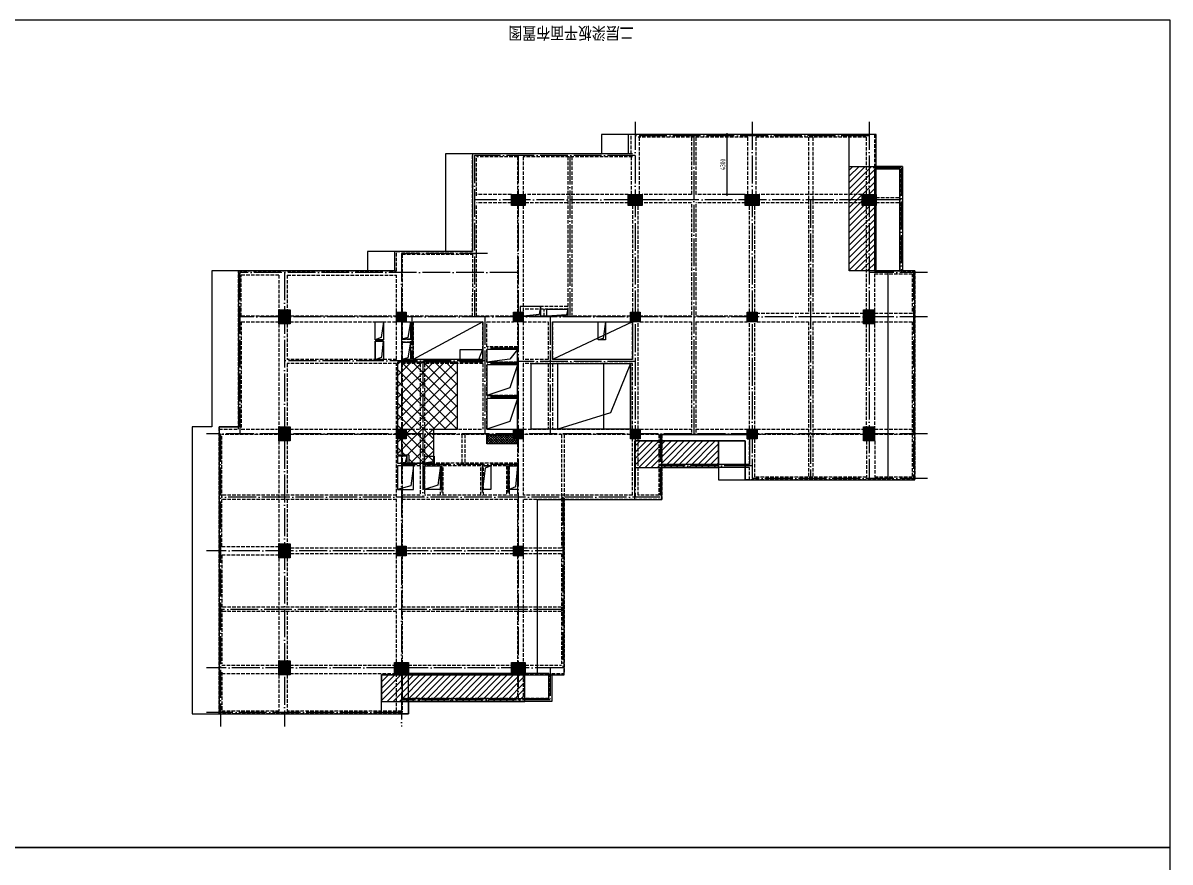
# Model space of a CAD drawing. Extents: x -186750 to 855523, y -12902 to 560425.
# Drawn here: x 773108 to 855523, y 45462 to 105707 of the extents above; entities that cross this region are included whole.
import ezdxf
from ezdxf.enums import TextEntityAlignment as Align

# ---------------------------------------------------------------- set-up
doc = ezdxf.new("R2010")
doc.units = 0
doc.header["$LTSCALE"] = 1000
doc.header["$MEASUREMENT"] = 0
for name, pattern in [('109-34 轴网$0$L1$0$$AUDIT_BAD_LTYPE1', [0]), ('DASH', [0.35, 0.25, -0.1]), ('DASHED', [0.75, 0.5, -0.25]), ('DOTE', [2.42, 2, -0.2, 0.02, -0.2]), ('X-104 8#10#平面$0$109-34 轴网$0$L1$0$$AUDIT_BAD_LTYPE1', [0])]:
    doc.linetypes.add(name, pattern=pattern)
for name, color, linetype in [('10#楼幕墙$0$A-TECH_结构', 21, 'Continuous'), ('a-dote', 14, 'DOTE'), ('BEAM', 4, 'DASHED'), ('DIM', 3, 'Continuous'), ('s-beam', 4, 'DASH'), ('s-colu', 40, 'Continuous'), ('s-colu-hatc', 16, 'Continuous'), ('s-hole', 5, 'Continuous'), ('s-num', 90, 'Continuous'), ('X-104 8#10#平面$0$A-TECH_结构', 252, 'Continuous')]:
    doc.layers.add(name, color=color, linetype=linetype)
doc.layers.add('X-104 8#10#平面$0$04-不打印_辅助线', color=165, linetype='Continuous', plot=False)
doc.styles.add('TSSD_Dimension', font='Tssdeng.shx', dxfattribs={"width": 0.7, "bigfont": 'Tssdchn.shx'})
doc.styles.add('TSSD_NORM', font='tssdeng.shx', dxfattribs={"bigfont": 'hztxt.shx'})
doc.dimstyles.new('TSSD_100_100', dxfattribs={"dimtxt": 350, "dimasz": 100, "dimexe": 100, "dimexo": 250, "dimgap": 100, "dimtad": 1, "dimdec": 0, "dimzin": 0, "dimdsep": 46, "dimtxsty": 'TSSD_Dimension', "dimblk": 'ARCHTICK', "dimblk1": 'ARCHTICK', "dimblk2": 'ARCHTICK', "dimcen": 0, "dimdle": 100, "dimclrt": 7, "dimadec": 0, "dimazin": 0, "dimtfac": 1, "dimtdec": 0, "dimtix": 1, "dimtmove": 2, "dimatfit": 3, "dimfxl": 1, "dimtolj": 1, "dimtzin": 0, "dimarcsym": 0})
pattern_1 = [(45, (-111756.95, 3e-10), (-224.5064, 224.5064), [])]

# ---------------------------------------------------------------- blocks, each defined once
blk = doc.blocks.new('X-104 8#10#平面$0$fdsgdfh')
at = {"layer": 'X-104 8#10#平面$0$A-TECH_结构', "linetype": 'X-104 8#10#平面$0$109-34 轴网$0$L1$0$$AUDIT_BAD_LTYPE1'}
for points in [[(18850, 25250), (20254, 25389), (20350, 25950)], [(8450, 23450), (8450, 22150), (8921, 22309), (9050, 23450), (8450, 23450)], [(16150, 22850), (15854, 22126), (14550, 21950)], [(16750, 14500), (16349, 14335), (16150, 12800)]]:
    blk.add_lwpolyline(points, dxfattribs=at)
for points in [[(20350, 25950), (18850, 25950), (18850, 25250), (20350, 25250)], [(8450, 24850), (9050, 24850), (9050, 23550), (8450, 23550)], [(8450, 23450), (9050, 23450), (9050, 22150), (8450, 22150)], [(14550, 22850), (16150, 22850), (16150, 21950), (14550, 21950)], [(10750, 15200), (10050, 15200), (10050, 14700), (10750, 14700)], [(11200, 14500), (10050, 14500), (10050, 12800), (11200, 12800)], [(16150, 14500), (16750, 14500), (16750, 12800), (16150, 12800)]]:
    blk.add_lwpolyline(points, close=True, dxfattribs=at)
at = {"layer": 'X-104 8#10#平面$0$A-TECH_结构'}
for points in [[(8450, 23550), (8450, 24850), (9050, 24850), (8862, 23719)], [(24450, 23550), (24450, 24850), (25000, 24850), (24819, 23660)], [(24450, 24850), (25000, 24850), (25000, 23550), (24450, 23550)]]:
    blk.add_lwpolyline(points, close=True, dxfattribs=at)
for points in [[(10050, 14700), (10619, 14783), (10750, 15200)], [(11200, 14500), (11005, 13062), (10050, 12800)]]:
    blk.add_lwpolyline(points, dxfattribs=at)
blk = doc.blocks.new('X-104 8#10#平面$0$fdhggh')
at = {"layer": 'X-104 8#10#平面$0$04-不打印_辅助线', "linetype": 'X-104 8#10#平面$0$109-34 轴网$0$L1$0$$AUDIT_BAD_LTYPE1'}
h = blk.add_hatch(dxfattribs=at)
h.set_pattern_fill('ANSI31', color=256, scale=200)
h.set_pattern_definition(pattern_1)
h.paths.add_polyline_path([(42500, 95400), (44400, 95400), (44400, 87900), (42500, 87900)])
h = blk.add_hatch(dxfattribs=at)
h.set_pattern_fill('多孔材料', color=256, scale=200)
h.set_pattern_definition([(45, (-111356.95, 59400), (-400.0004, 400.0004), []), (135, (-111356.95, 59400), (-400.0004, -400.0004), [])])
h.paths.add_polyline_path([(14350, 81350), (10050, 81350), (10050, 74700), (10850, 74700), (10850, 74100), (12650, 74100), (12650, 76550), (14350, 76550)])
h = blk.add_hatch(dxfattribs=at)
h.set_pattern_fill('ANSI31', color=256, scale=200)
h.set_pattern_definition([(45, (-98156.95, 16800), (-224.5064, 224.5064), [])])
h.paths.add_polyline_path([(27100, 73800), (33100, 73800), (33100, 75700), (27100, 75700)])
h = blk.add_hatch(dxfattribs=at)
h.set_pattern_fill('ANSI31', color=256, scale=200)
h.set_pattern_definition(pattern_1)
h.paths.add_polyline_path([(8900, 57000), (19200, 57000), (19200, 58900), (8900, 58900)])
blk.add_lwpolyline([(14350, 81350), (10050, 81350), (10050, 74700), (10850, 74700), (10850, 74100), (12650, 74100), (12650, 76550), (14350, 76550), (14350, 81350)], close=True, dxfattribs=at)
at = {"layer": 'X-104 8#10#平面$0$A-TECH_结构', "linetype": 'X-104 8#10#平面$0$109-34 轴网$0$L1$0$$AUDIT_BAD_LTYPE1'}
for points in [[(42500, 87900), (42500, 97700), (24700, 97700), (24700, 96300), (13500, 96300), (13500, 89300), (7900, 89300), (7900, 87900), (-3300, 87900), (-3300, 76700), (-4700, 76700), (-4700, 56100), (8900, 56100), (8900, 58900), (20100, 58900), (20100, 71500), (27100, 71500), (27100, 75700), (33100, 75700), (33100, 72900), (45300, 72900), (45300, 87900)], [(42500, 95400), (44400, 95400), (44400, 87900), (42500, 87900)], [(19650, 81250), (24850, 81250), (24850, 76550), (19650, 76550)], [(27100, 73800), (33100, 73800), (33100, 75700), (27100, 75700), (27100, 73800)], [(8900, 57000), (19200, 57000), (19200, 58900), (8900, 58900), (8900, 57000)]]:
    blk.add_lwpolyline(points, close=True, dxfattribs=at)
blk = doc.blocks.new('X-104 8#10#平面')
at = {"layer": 'X-104 8#10#平面$0$04-不打印_辅助线'}
for points in [[(177307, 46500), (261407, 46500), (261407, 105900), (177307, 105900)], [(177307, -12900), (261407, -12900), (261407, 46500), (177307, 46500)]]:
    blk.add_lwpolyline(points, close=True, dxfattribs=at)
at = {"linetype": 'X-104 8#10#平面$0$109-34 轴网$0$L1$0$$AUDIT_BAD_LTYPE1'}
for name, p in [('X-104 8#10#平面$0$fdhggh', (195857, 0)), ('X-104 8#10#平面$0$fdsgdfh', (195857, 59400))]:
    blk.add_blockref(name, p, dxfattribs=at)
blk = doc.blocks.new('Ts_holes')
at = {"color": 0}
blk.add_lwpolyline([(-0.5, -0.5), (0.5, -0.5), (0.5, 0.5), (-0.5, 0.5)], close=True, dxfattribs=at)
blk.add_lwpolyline([(-0.5, -0.5), (-0.25, 0.25), (0.5, 0.5)], dxfattribs=at)
blk = doc.blocks.new('_ArchTick')
at = {"color": 0, "linetype": 'ByBlock', "const_width": 0.4}
blk.add_lwpolyline([(-0.5, -0.5), (0.5, 0.5)], dxfattribs=at)
blk = doc.blocks.new('*D145')
at = {"layer": 'Defpoints', "color": 0, "transparency": 16777216}
for p in [(1200822, 97700), (1199282, 93400), (1200811, 93400)]:
    blk.add_point(p, dxfattribs=at)
at = {"layer": 'DIM', "color": 0, "lineweight": -2, "transparency": 16777216}
for p, q in [((1200572, 97700), (1199182, 97700)), ((1199282, 97800), (1199282, 93300)), ((1200561, 93400), (1199182, 93400))]:
    blk.add_line(p, q, dxfattribs=at)
at = {"layer": 'DIM', "color": 0, "lineweight": -2, "transparency": 16777216, "xscale": 100, "yscale": 100, "zscale": 100}
for p, rotation in [((1199282, 97700), 90.00000000000006), ((1199282, 93400), 270.0000000000001)]:
    blk.add_blockref('_ArchTick', p, dxfattribs=dict(at, rotation=rotation))
at = {"layer": 'DIM', "color": 7, "transparency": 16777216, "insert": (1199007, 95550), "char_height": 350, "attachment_point": 5, "rotation": 90, "style": 'TSSD_Dimension'}
blk.add_mtext('\\A1;4300', dxfattribs=at)
blk = doc.blocks.new('A$C25775ADC')
at = {"layer": 's-colu-hatc'}
h = blk.add_hatch(color=256, dxfattribs=at)
h.dxf.hatch_style = 1
h.paths.add_polyline_path([(17300, 92600), (16300, 92600), (16300, 93400), (17300, 93400)])
h = blk.add_hatch(color=256, dxfattribs=at)
h.dxf.hatch_style = 1
h.paths.add_polyline_path([(25700, 92600), (24700, 92600), (24700, 93400), (25700, 93400)])
h = blk.add_hatch(color=256, dxfattribs=at)
h.dxf.hatch_style = 1
h.paths.add_polyline_path([(34100, 92600), (33100, 92600), (33100, 93400), (34100, 93400)])
h = blk.add_hatch(color=256, dxfattribs=at)
h.dxf.hatch_style = 1
h.paths.add_polyline_path([(42500, 92600), (41500, 92600), (41500, 93400), (42500, 93400)])
h = blk.add_hatch(color=256, dxfattribs=at)
h.dxf.hatch_style = 1
h.paths.add_polyline_path([(400, 84100), (-400, 84100), (-400, 85100), (400, 85100)])
h = blk.add_hatch(color=256, dxfattribs=at)
h.dxf.hatch_style = 1
h.paths.add_polyline_path([(8750, 84250), (8050, 84250), (8050, 84950), (8750, 84950)])
h = blk.add_hatch(color=256, dxfattribs=at)
h.dxf.hatch_style = 1
h.paths.add_polyline_path([(17150, 84250), (16450, 84250), (16450, 84950), (17150, 84950)])
h = blk.add_hatch(color=256, dxfattribs=at)
h.dxf.hatch_style = 1
h.paths.add_polyline_path([(25550, 84250), (24850, 84250), (24850, 84950), (25550, 84950)])
h = blk.add_hatch(color=256, dxfattribs=at)
h.dxf.hatch_style = 1
h.paths.add_polyline_path([(33950, 84250), (33250, 84250), (33250, 84950), (33950, 84950)])
h = blk.add_hatch(color=256, dxfattribs=at)
h.dxf.hatch_style = 1
h.paths.add_polyline_path([(42400, 84100), (41600, 84100), (41600, 85100), (42400, 85100)])
h = blk.add_hatch(color=256, dxfattribs=at)
h.dxf.hatch_style = 1
h.paths.add_polyline_path([(400, 75700), (-400, 75700), (-400, 76700), (400, 76700)])
h = blk.add_hatch(color=256, dxfattribs=at)
h.dxf.hatch_style = 1
h.paths.add_polyline_path([(42400, 75700), (41600, 75700), (41600, 76700), (42400, 76700)])
h = blk.add_hatch(color=256, dxfattribs=at)
h.dxf.hatch_style = 1
h.paths.add_polyline_path([(8750, 75850), (8050, 75850), (8050, 76550), (8750, 76550)])
h = blk.add_hatch(color=256, dxfattribs=at)
h.dxf.hatch_style = 1
h.paths.add_polyline_path([(17150, 75850), (16450, 75850), (16450, 76550), (17150, 76550)])
h = blk.add_hatch(color=256, dxfattribs=at)
h.dxf.hatch_style = 1
h.paths.add_polyline_path([(25550, 75850), (24850, 75850), (24850, 76550), (25550, 76550)])
h = blk.add_hatch(color=256, dxfattribs=at)
h.dxf.hatch_style = 1
h.paths.add_polyline_path([(33950, 75850), (33250, 75850), (33250, 76550), (33950, 76550)])
h = blk.add_hatch(color=256, dxfattribs=at)
h.dxf.hatch_style = 1
h.paths.add_polyline_path([(400, 67300), (-400, 67300), (-400, 68300), (400, 68300)])
h = blk.add_hatch(color=256, dxfattribs=at)
h.dxf.hatch_style = 1
h.paths.add_polyline_path([(8750, 67450), (8050, 67450), (8050, 68150), (8750, 68150)])
h = blk.add_hatch(color=256, dxfattribs=at)
h.dxf.hatch_style = 1
h.paths.add_polyline_path([(17150, 67450), (16450, 67450), (16450, 68150), (17150, 68150)])
h = blk.add_hatch(color=256, dxfattribs=at)
h.dxf.hatch_style = 1
h.paths.add_polyline_path([(400, 58900), (-400, 58900), (-400, 59900), (400, 59900)])
h = blk.add_hatch(color=256, dxfattribs=at)
h.dxf.hatch_style = 1
h.paths.add_polyline_path([(8900, 59000), (7900, 59000), (7900, 59800), (8900, 59800)])
h = blk.add_hatch(color=256, dxfattribs=at)
h.dxf.hatch_style = 1
h.paths.add_polyline_path([(17300, 59000), (16300, 59000), (16300, 59800), (17300, 59800)])
at = {"layer": 's-hole'}
h = blk.add_hatch(dxfattribs=at)
h.set_pattern_fill('ANSI37', color=256, scale=1000, angle=180, style=0)
h.set_pattern_definition([(225, (42000, 152400), (88.38835, -88.38835), []), (315, (42000, 152400), (88.38835, 88.38835), [])])
h.paths.add_polyline_path([(16750, 75850), (16750, 75500), (14550, 75500), (14550, 76150), (16450, 76150), (16450, 75850)])
at = {"color": 0}
blk.add_line((24850, 76550), (24850, 81250), dxfattribs=at)
at = {"layer": '10#楼幕墙$0$A-TECH_结构', "linetype": '109-34 轴网$0$L1$0$$AUDIT_BAD_LTYPE1'}
blk.add_lwpolyline([(42500, 97700), (24700, 97700), (24700, 96300), (13500, 96300), (13500, 89300), (7900, 89300), (7900, 87900), (-3300, 87900), (-3300, 76700), (-4700.1, 76699.9), (-4700.1, 56100), (8900, 56100), (8900, 58900), (20100, 58900), (20100, 71500), (27100, 71500), (27100, 75700), (33100, 75700), (33100, 72900), (45300, 72900), (45300, 87900), (42500, 87900), (42500, 97700)], dxfattribs=at)
at = {"layer": 'a-dote'}
for p, q in [((25200, 98600), (25200, 71650)), ((33600, 98600), (33600, 73000)), ((42000, 98600), (42000, 73000)), ((42000, 97600), (25200, 97600)), ((29400, 97500), (29400, 76200)), ((13650, 96200), (13650, 84600)), ((25200, 96200), (13650, 96200)), ((16800, 96200), (16800, 57100)), ((20500, 96100), (20500, 84600)), ((44300, 95300), (42000, 95300)), ((44300, 95300), (44300, 87800)), ((44300, 93000), (13650, 93000)), ((37800, 93000), (37800, 73100)), ((8400, 89150), (8400, 55200)), ((14585, 89150), (8400, 89150)), ((-3200, 87800), (-3200, 76200)), ((16750, 87800), (-3200, 87800)), ((0, 87800), (0, 55200)), ((46200, 87800), (42000, 87800)), ((45200, 87800), (45200, 73000)), ((46200, 84600), (-3200, 84600)), ((9150, 84600), (9150, 81450)), ((14400, 84600), (14400, 76200)), ((19100, 84600), (19100, 76200)), ((16800, 82350), (14400, 82350)), ((14400, 81450), (0, 81450)), ((9950, 81450), (9950, 71650)), ((16800, 81250), (14400, 81250)), ((25200, 81400), (16800, 81400)), ((16800, 78850), (14400, 78850)), ((46200, 76200), (-5600, 76200)), ((-4600, 76200), (-4600, 55200)), ((27000, 76200), (27000, 71650)), ((16800, 74000), (8400, 74000)), ((11300, 74000), (11300, 71650)), ((14200, 74000), (14200, 71650)), ((16050, 74000), (16050, 71650)), ((33600, 73900), (27000, 73900)), ((46200, 73000), (33600, 73000)), ((27000, 71650), (-4500, 71650)), ((20000, 71650), (20000, 59400)), ((20000, 67800), (-5600, 67800)), ((19900, 63600), (-4500, 63600)), ((20000, 59400), (-5600, 59400)), ((19100, 59400), (19100, 57100)), ((19100, 57100), (8400, 57100)), ((8400, 56200), (-5600, 56200))]:
    blk.add_line(p, q, dxfattribs=at)
at = {"layer": 'BEAM', "linetype": '109-34 轴网$0$L1$0$$AUDIT_BAD_LTYPE1'}
for points in [[(25000, 97700), (24700, 97700), (24700, 96300)], [(42500, 95400), (42500.1, 97699.9), (42300, 97700)], [(8050, 89300), (7900, 89300), (7900, 87900)], [(-4700, 76550), (-4700, 76700), (-3300, 76700)], [(33400, 72900), (33100, 72900), (33100, 75700), (27100, 75700)], [(8900, 57000), (8900, 56100), (8430, 56100)]]:
    blk.add_lwpolyline(points, dxfattribs=at)
at = {"layer": 's-beam'}
for p, q in [((24900, 96300), (24900, 97700)), ((42400, 97700), (25000, 97700)), ((33300, 97500), (25400, 97500)), ((25500, 93400), (25500, 97500)), ((29250, 97500), (29250, 93300)), ((29550, 97500), (29550, 93300)), ((33300, 93400), (33300, 97500)), ((33900, 93400), (33900, 97500)), ((41800, 97500), (33900, 97500)), ((37650, 97500), (37650, 84850)), ((37950, 97500), (37950, 84850)), ((41800, 97500), (41800, 93400)), ((42400, 97700), (42400, 95400)), ((13497.9, 89300), (13500, 96300)), ((25000, 96300), (13500, 96300)), ((13799.1, 93300), (13800, 96100)), ((16750, 96100), (13800, 96100)), ((16750, 96100), (16750, 93400)), ((17150, 96100), (17150, 93400)), ((25000, 96100), (17150, 96100)), ((20350, 96100), (20350, 84650)), ((20650, 96100), (20650, 84650)), ((24900, 96100), (24900, 93400)), ((42400, 95200), (42400, 93400)), ((44200, 95200), (42400, 95200)), ((44200, 95200), (44200, 93175)), ((16300, 93400), (13799.1, 93400)), ((24700, 93400), (17300, 93400)), ((29250, 93400), (25700, 93400)), ((33100, 93400), (29550, 93400)), ((41500, 93400), (34100, 93400)), ((42500, 93175), (44200, 93175)), ((13796.4, 84650), (13798.9, 92700)), ((16300, 92800), (13798.9, 92800)), ((16750, 92600), (16750, 89300)), ((17150, 92600), (17150, 84950)), ((20350, 92800), (17300, 92800)), ((24700, 92800), (20650, 92800)), ((25000, 92600), (25000, 84950)), ((25400, 84950), (25400, 92600)), ((29250, 92800), (25700, 92800)), ((29250, 92700), (29250, 84650)), ((33100, 92800), (29550, 92800)), ((29550, 92700), (29550, 84650)), ((33400, 84950), (33400, 92600)), ((33800, 84950), (33800, 92600)), ((37650, 92800), (34100, 92800)), ((41500, 92800), (37950, 92800)), ((41800, 92600), (41800, 85100)), ((42400, 92600), (42400, 87900)), ((42500, 92825), (44200, 92825)), ((44200, 92825), (44200, 87900)), ((8050, 89300), (13497.9, 89300)), ((8050, 87900), (8050, 89300)), ((8450, 89100), (8450, 84950)), ((8450, 89100), (13497.8, 89100)), ((13497.8, 89100), (13496.4, 84650)), ((16750, 89000), (16750, 84950)), ((-3300, 76550), (-3300, 87900)), ((-3300, 87900), (8050, 87900)), ((-3100, 84650), (-3100, 87600)), ((-400, 87600), (-3100, 87600)), ((-400, 87600), (-400, 85100)), ((200, 87600), (200, 85100)), ((200, 87600), (8050, 87600)), ((8050, 84950), (8050, 87600)), ((44200, 87900), (42400, 87900)), ((42400, 87700), (42400, 85100)), ((42400, 87700), (45100, 87700)), ((44400, 87900), (45300, 87900)), ((45100, 87700), (45100, 84850)), ((45300, 87900), (45300, 72900)), ((20350, 85350), (17150, 85350)), ((20350, 85150), (17150, 85150)), ((18650, 84650), (18650, 85150)), ((18850, 84650), (18850, 85150)), ((-400, 84650), (-3100, 84650)), ((-3100, 84250), (-400, 84250)), ((-3100, 84250), (-3100, 76550)), ((-400, 84100), (-400, 76700)), ((200, 84100), (200, 81550)), ((8050, 84650), (400, 84650)), ((400, 84250), (8050, 84250)), ((8050, 81550), (8050, 84250)), ((8450, 84250), (8450, 81550)), ((13496.4, 84650), (8750, 84650)), ((8750, 84250), (9050, 84250)), ((9050, 84250), (9050, 81550)), ((9250, 84250), (14250, 84250)), ((9250, 84250), (9250, 81550)), ((16450, 84650), (13796.4, 84650)), ((14250, 81550), (14250, 84250)), ((14550, 84250), (16450, 84250)), ((14550, 82450), (14550, 84250)), ((16750, 84250), (16750, 82450)), ((20350, 84650), (17150, 84650)), ((17150, 84250), (18950, 84250)), ((17150, 84250), (17150, 81550)), ((18950, 84250), (18950, 81550)), ((19250, 84250), (24850, 84250)), ((19250, 84250), (19250, 81550)), ((24850, 84650), (20650, 84650)), ((25000, 81550), (25000, 84250)), ((25400, 76550), (25400, 84250)), ((29250, 84650), (25550, 84650)), ((25550, 84250), (29250, 84250)), ((29250, 84250), (29250, 76250)), ((33250, 84650), (29550, 84650)), ((29550, 84250), (29550, 76250)), ((29550, 84250), (33250, 84250)), ((33400, 76550), (33400, 84250)), ((33800, 76550), (33800, 84250)), ((37650, 84850), (33950, 84850)), ((33950, 84250), (37650, 84250)), ((37650, 84250), (37650, 73100)), ((41600, 84850), (37950, 84850)), ((37950, 84250), (37950, 73100)), ((37950, 84250), (41600, 84250)), ((41800, 84100), (41800, 76700)), ((45100, 84850), (42400, 84850)), ((42400, 84250), (45100, 84250)), ((42400, 84100), (42400, 76700)), ((45100, 84250), (45100, 73100)), ((8450, 83000), (9050, 83000)), ((9050, 82800), (8450, 82800)), ((16750, 82450), (14550, 82450)), ((16750, 82250), (14550, 82250)), ((14550, 81350), (14550, 82250)), ((16750, 82250), (16750, 81350)), ((8050, 81550), (200, 81550)), ((8050, 81250), (200, 81250)), ((200, 81250), (200, 76700)), ((8050, 76550), (8050, 81250)), ((8450, 81250), (8450, 76550)), ((9750, 81250), (8450, 81250)), ((14250, 81550), (9250, 81550)), ((9750, 81250), (9750, 76550)), ((10050, 81250), (10050, 76550)), ((14250, 81250), (10050, 81250)), ((14250, 81250), (14250, 76550)), ((16750, 81350), (14550, 81350)), ((16750, 81150), (14550, 81150)), ((14550, 78950), (14550, 81150)), ((16750, 81150), (16750, 78950)), ((18950, 81550), (17150, 81550)), ((17150, 81250), (17150, 76550)), ((18950, 81250), (17150, 81250)), ((18950, 81250), (18950, 76550)), ((25000, 81550), (19250, 81550)), ((19250, 81250), (19250, 76550)), ((25000, 81250), (19250, 81250)), ((25000, 76550), (25000, 81250)), ((16750, 78950), (14550, 78950)), ((16750, 78750), (14550, 78750)), ((14550, 76550), (14550, 78750)), ((16750, 78750), (16750, 76550)), ((-4700, 76550), (-3300, 76550)), ((-4700, 56100), (-4700, 76550)), ((-500, 76150), (-4500, 76150)), ((-4500, 68100), (-4500, 76150)), ((-3100, 76550), (-500, 76550)), ((400, 76550), (8050, 76550)), ((8050, 76150), (400, 76150)), ((8050, 68150), (8050, 75850)), ((8450, 75850), (8450, 74100)), ((8750, 76550), (9750, 76550)), ((9750, 76150), (8750, 76150)), ((9750, 76150), (9750, 74100)), ((10050, 76550), (14250, 76550)), ((16450, 76150), (10050, 76150)), ((10050, 76150), (10050, 74100)), ((12750, 76150), (12750, 74100)), ((12950, 76150), (12950, 74100)), ((14550, 76550), (16450, 76550)), ((16750, 75850), (16750, 74100)), ((17150, 76550), (18950, 76550)), ((24850, 76150), (17150, 76150)), ((17150, 75850), (17150, 71800)), ((19250, 76550), (24850, 76550)), ((19900, 76150), (19900, 68000)), ((20100, 76150), (20100, 59100)), ((25000, 71800), (25000, 75850)), ((25400, 71800), (25400, 75850)), ((25550, 76550), (29250, 76550)), ((26900, 76150), (25550, 76150)), ((26900, 76150), (26900, 71800)), ((33250, 76150), (27100, 76150)), ((27100, 76150), (27100, 74000)), ((29550, 76550), (33250, 76550)), ((33400, 74000), (33400, 75850)), ((33800, 73100), (33800, 75850)), ((33950, 76550), (37650, 76550)), ((41600, 76150), (33950, 76150)), ((37950, 76550), (41600, 76550)), ((42400, 76550), (45100, 76550)), ((45100, 76150), (42400, 76150)), ((-400, 75700), (-400, 68300)), ((200, 75700), (200, 71800)), ((41804.5, 75700), (41804.5, 73100)), ((42404.5, 75700), (42404.5, 73100)), ((9750, 74100), (8450, 74100)), ((8450, 73900), (8450, 68150)), ((9750, 73900), (8450, 73900)), ((9750, 73900), (9750, 71800)), ((16750, 74100), (10050, 74100)), ((10050, 73900), (10050, 71800)), ((11200, 73900), (10050, 73900)), ((11200, 71800), (11200, 73900)), ((11400, 71800), (11400, 73900)), ((14100, 73900), (11400, 73900)), ((14100, 71800), (14100, 73900)), ((14300, 71800), (14300, 73900)), ((15950, 73900), (14300, 73900)), ((15950, 73900), (15950, 71800)), ((16150, 73900), (16150, 71800)), ((16750, 73900), (16150, 73900)), ((16750, 73900), (16750, 71800)), ((33400, 74000), (27100, 74000)), ((27100, 73800), (27100, 71500)), ((33400, 72900), (33400, 73800)), ((45300, 72900), (33400, 72900)), ((41804.5, 73100), (33800, 73100)), ((45100, 73100), (42404.5, 73100)), ((8050, 71800), (-4500, 71800)), ((9750, 71800), (8450, 71800)), ((11200, 71800), (10050, 71800)), ((14100, 71800), (11400, 71800)), ((15950, 71800), (14300, 71800)), ((16750, 71800), (16150, 71800)), ((25000, 71800), (17150, 71800)), ((26900, 71800), (25400, 71800)), ((8050, 71500), (-4500, 71500)), ((200, 71500), (200, 68300)), ((16750, 71500), (8450, 71500)), ((16750, 71500), (16750, 68150)), ((19900, 71500), (17150, 71500)), ((17150, 71500), (17150, 68150)), ((27100, 71500), (20100, 71500)), ((-400, 68100), (-4500, 68100)), ((8050, 68000), (400, 68000)), ((8050, 67600), (400, 67600)), ((16450, 68000), (8750, 68000)), ((16450, 67600), (8750, 67600)), ((19900, 68000), (17150, 68000)), ((19900, 67600), (17150, 67600)), ((19900, 67600), (19900, 59700)), ((-400, 67500), (-4500, 67500)), ((-4500, 67500), (-4500, 59700)), ((-400, 67300), (-400, 59900)), ((200, 67300), (200, 63750)), ((8050, 63750), (8050, 67450)), ((8450, 67450), (8450, 63750)), ((16750, 67450), (16750, 63750)), ((17150, 67450), (17150, 59800)), ((8050, 63750), (-4500, 63750)), ((19900, 63750), (8450, 63750)), ((8050, 63450), (-4500, 63450)), ((200, 63450), (200, 59900)), ((8050, 59800), (8050, 63450)), ((19900, 63450), (8450, 63450)), ((8450, 63450), (8450, 59800)), ((16750, 63450), (16750, 59800)), ((-4500, 59600), (-500, 59600)), ((400, 59600), (7900, 59600)), ((8900, 59600), (16300, 59600)), ((17300, 59600), (19900, 59600)), ((-4500, 59100), (-4500, 56300)), ((-4500, 59000), (-500, 59000)), ((-400, 58900), (-400, 56300)), ((200, 58900), (200, 56300)), ((400, 59000), (7900, 59000)), ((8050, 56300), (8050, 59000)), ((8450, 59000), (8450, 57200)), ((8900, 59000), (16300, 59000)), ((16750, 59000), (16750, 57200)), ((17150, 59000), (17150, 57200)), ((17300, 59000), (19000, 59000)), ((19000, 59000), (19000, 57200)), ((19200, 59000), (20100, 59000)), ((16750, 57200), (8450, 57200)), ((8450, 57000), (8450, 56200)), ((19000, 57200), (17150, 57200)), ((8400, 56100), (-4700, 56100)), ((-400, 56300), (-4500, 56300)), ((8400, 56300), (200, 56300))]:
    blk.add_line(p, q, dxfattribs=at)
at = {"layer": 's-beam', "linetype": '109-34 轴网$0$L1$0$$AUDIT_BAD_LTYPE1'}
for p, q in [((44400, 95400), (42400, 95400)), ((44400, 95400), (44400, 87900)), ((33400, 73800), (27100, 73800)), ((19200, 59000), (19200, 57000)), ((19200, 57000), (8450, 57000))]:
    blk.add_line(p, q, dxfattribs=at)
for points in [[(42400, 95200), (42400, 93400), (42500, 93400), (42500, 92600), (42400, 92600), (42400, 87900), (44200, 87900), (44200, 95200), (42400, 95200)], [(27100, 76150), (33250, 76150), (33250, 75850), (33400, 75850), (33400, 74000), (27100, 74000), (27100, 76150)]]:
    blk.add_lwpolyline(points, dxfattribs=at)
blk.add_lwpolyline([(19000, 59000), (8450, 59000), (8450, 57200), (19000, 57200)], close=True, dxfattribs=at)
at = {"layer": 's-colu'}
for points in [[(17300, 92600), (16300, 92600), (16300, 93400), (17300, 93400)], [(25700, 92600), (24700, 92600), (24700, 93400), (25700, 93400)], [(34100, 92600), (33100, 92600), (33100, 93400), (34100, 93400)], [(42500, 92600), (41500, 92600), (41500, 93400), (42500, 93400)], [(400, 84100), (-400, 84100), (-400, 85100), (400, 85100)], [(8750, 84250), (8050, 84250), (8050, 84950), (8750, 84950)], [(17150, 84250), (16450, 84250), (16450, 84950), (17150, 84950)], [(25550, 84250), (24850, 84250), (24850, 84950), (25550, 84950)], [(33950, 84250), (33250, 84250), (33250, 84950), (33950, 84950)], [(42400, 84100), (41600, 84100), (41600, 85100), (42400, 85100)], [(400, 75700), (-400, 75700), (-400, 76700), (400, 76700)], [(42400, 75700), (41600, 75700), (41600, 76700), (42400, 76700)], [(8750, 75850), (8050, 75850), (8050, 76550), (8750, 76550)], [(17150, 75850), (16450, 75850), (16450, 76550), (17150, 76550)], [(25550, 75850), (24850, 75850), (24850, 76550), (25550, 76550)], [(33950, 75850), (33250, 75850), (33250, 76550), (33950, 76550)], [(400, 67300), (-400, 67300), (-400, 68300), (400, 68300)], [(8750, 67450), (8050, 67450), (8050, 68150), (8750, 68150)], [(17150, 67450), (16450, 67450), (16450, 68150), (17150, 68150)], [(400, 58900), (-400, 58900), (-400, 59900), (400, 59900)], [(8900, 59000), (7900, 59000), (7900, 59800), (8900, 59800)], [(17300, 59000), (16300, 59000), (16300, 59800), (17300, 59800)]]:
    blk.add_lwpolyline(points, close=True, dxfattribs=at)
at = {"layer": 's-hole'}
for p, q in [((24850, 81250), (23412.5, 77725)), ((23412.5, 77725), (19650, 76550))]:
    blk.add_line(p, q, dxfattribs=at)
for points in [[(20350, 84650), (18850, 84650), (18850, 85150), (20350, 85150)], [(9050, 83000), (8450, 83000), (8450, 84250), (9050, 84250)], [(9050, 81550), (8450, 81550), (8450, 82800), (9050, 82800)], [(24850, 76550), (19650, 76550), (19650, 81250), (24850, 81250)], [(16750, 75850), (16750, 75500), (14550, 75500), (14550, 76150), (16450, 76150), (16450, 75850)], [(10750, 74100), (10050, 74100), (10050, 74600), (10750, 74600)], [(11200, 72200), (10050, 72200), (10050, 73900), (11200, 73900)], [(16150, 73900), (16750, 73900), (16750, 72200), (16150, 72200)]]:
    blk.add_lwpolyline(points, close=True, dxfattribs=at)
for points in [[(20350, 85150), (20253.7, 84756.3), (18850, 84650)], [(9050, 84250), (8862.1, 83118.6), (8450, 83000)], [(14250, 84250), (14250, 81550), (9250, 81550), (9250, 84250), (14250, 84250), (9250, 81550)], [(25000, 84250), (25000, 81550), (19250, 81550), (19250, 84250), (25000, 84250), (19250, 81550)], [(9044.4, 82800), (8856.4, 81668.6), (8450, 81550)], [(10750, 74600), (10626.3, 74204.8), (10050, 74100)], [(11200, 73900), (11012.2, 72514.3), (10050, 72200)], [(16750, 73900), (16605.6, 72410.1), (16150, 72200)]]:
    blk.add_lwpolyline(points, dxfattribs=at)
at = {"layer": 's-hole', "xscale": 2200, "zscale": 2200, "rotation": 180}
for p, yscale in [((15650, 81800), 900), ((15650, 80050), 2200), ((15650, 77650), 2200)]:
    blk.add_blockref('Ts_holes', p, dxfattribs=dict(at, yscale=yscale))
at = {"layer": 's-num', "style": 'TSSD_NORM'}
blk.add_text('二层梁板平面布置图', height=1000, rotation=180, dxfattribs=at).set_placement((20585.8, 105805.3), align=Align.BOTTOM_CENTER)
at = {"layer": 'DIM'}
dim = blk.add_linear_dim(base=(31770.9, 93400), p1=(33310.7, 97700), p2=(33300, 93400), angle=270, dimstyle='TSSD_100_100', dxfattribs=at)
dim.commit()
dim.dimension.update_dxf_attribs({"geometry": '*D145', "text_midpoint": (31495.9, 95550), "insert": (-1167511.3, 0)})

msp = doc.modelspace()

# ---------------------------------------------------------------- block references
for name, p in [('X-104 8#10#平面', (594116.4, 0)), ('A$C25775ADC', (791897.9, 0))]:
    msp.add_blockref(name, p)

doc.saveas('drawing.dxf')
